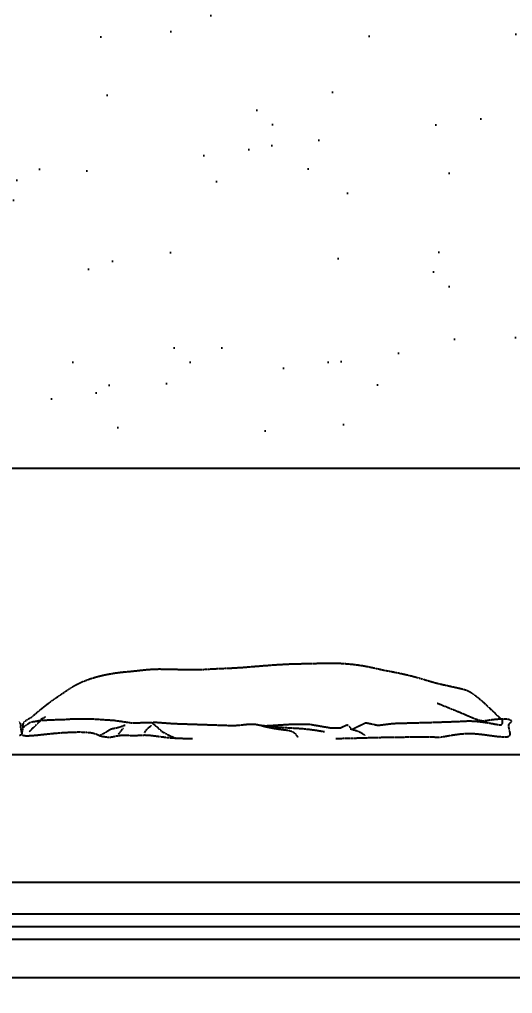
# Model space of a CAD drawing. Header units: millimetres. Extents: x 84840 to 206424, y -288515 to -124389.
# Drawn here: x 113199 to 113780, y -221755 to -220608 of the extents above; entities that cross this region are included whole.
import ezdxf

# ---------------------------------------------------------------- set-up
doc = ezdxf.new("R2010")
doc.units = ezdxf.units.MM
doc.header["$PDMODE"] = 3
doc.linetypes.add('DASHED2', pattern=[0.375, 0.25, -0.125])
doc.styles.add('Arial', font='arial.ttf')
doc.dimstyles.new('1比60', dxfattribs={"dimscale": 60, "dimtxt": 2, "dimasz": 1.25, "dimexe": 1, "dimexo": 1, "dimgap": 0.2, "dimtad": 1, "dimdec": 0, "dimrnd": 0.005, "dimzin": 0, "dimdsep": 46, "dimtxsty": 'Arial', "dimblk": 'ARCHTICK', "dimcen": 0.125, "dimdle": 1, "dimclrd": 44, "dimclre": 44, "dimclrt": 50, "dimadec": 0, "dimazin": 0, "dimtfac": 1, "dimtdec": 0, "dimtix": 1, "dimtmove": 2, "dimatfit": 3, "dimldrblk": 'DOT', "dimfxl": 4, "dimfxlon": 1, "dimtvp": 1, "dimtolj": 1, "dimtzin": 0, "dimarcsym": 0})

# ---------------------------------------------------------------- blocks, each defined once
blk = doc.blocks.new('0089')
at = {"color": 6, "linetype": 'DASHED2'}
for p, q in [((76486.5, -31516.2), (78486.5, -31516.2)), ((77902.3, -31824.7), (77906.8, -31824.4)), ((77906.8, -31824.4), (77911.4, -31824.2)), ((77911.4, -31824.2), (77915.9, -31823.9)), ((77915.9, -31823.9), (77920.3, -31823.7)), ((77920.3, -31823.7), (77924.6, -31823.5)), ((77924.6, -31823.5), (77928.8, -31823.4)), ((77928.8, -31823.4), (77932.9, -31823.3)), ((77932.9, -31823.3), (77936.9, -31823.2)), ((77936.9, -31823.2), (77940.8, -31823.1)), ((77940.8, -31823.1), (77944.5, -31823)), ((77944.5, -31823), (77948.2, -31823)), ((77948.2, -31823), (77951.7, -31822.9)), ((77951.7, -31822.9), (77955.2, -31822.8)), ((77955.2, -31822.8), (77958.5, -31822.8)), ((77958.5, -31822.8), (77961.7, -31822.7)), ((77961.7, -31822.7), (77964.9, -31822.6)), ((77964.9, -31822.6), (77967.9, -31822.5)), ((77967.9, -31822.5), (77970.9, -31822.4)), ((77970.9, -31822.4), (77973.9, -31822.3)), ((77973.9, -31822.3), (77977, -31822.2)), ((77977, -31822.2), (77980, -31822.1)), ((77980, -31822.1), (77983.2, -31822.1)), ((77983.2, -31822.1), (77986.4, -31822.1)), ((77986.4, -31822.1), (77989.7, -31822.1)), ((77989.7, -31822.1), (77993.3, -31822.1)), ((77993.3, -31822.1), (77997, -31822.2)), ((77997, -31822.2), (78000.8, -31822.4)), ((78000.8, -31822.4), (78004.8, -31822.6)), ((78004.8, -31822.6), (78008.8, -31822.9)), ((78008.8, -31822.9), (78012.9, -31823.2)), ((78012.9, -31823.2), (78017.1, -31823.5)), ((78017.1, -31823.5), (78021.3, -31824)), ((78021.3, -31824), (78025.4, -31824.4)), ((78025.4, -31824.4), (78029.5, -31824.9)), ((77633.7, -31840.5), (77638, -31839.6)), ((77638, -31839.6), (77642.2, -31838.8)), ((77642.2, -31838.8), (77646.1, -31838.2)), ((77646.1, -31838.2), (77649.9, -31837.6)), ((77649.9, -31837.6), (77653.4, -31837.1)), ((77653.4, -31837.1), (77656.9, -31836.7)), ((77656.9, -31836.7), (77660.2, -31836.3)), ((77660.2, -31836.3), (77663.3, -31836)), ((77663.3, -31836), (77666.4, -31835.7)), ((77666.4, -31835.7), (77669.5, -31835.4)), ((77669.5, -31835.4), (77672.5, -31835.2)), ((77672.5, -31835.2), (77675.4, -31834.9)), ((77675.4, -31834.9), (77678.4, -31834.6)), ((77678.4, -31834.6), (77681.4, -31834.3)), ((77681.4, -31834.3), (77684.4, -31834)), ((77684.4, -31834), (77687.3, -31833.6)), ((77687.3, -31833.6), (77690.2, -31833.3)), ((77690.2, -31833.3), (77693.1, -31833)), ((77693.1, -31833), (77695.9, -31832.7)), ((77695.9, -31832.7), (77698.6, -31832.4)), ((77698.6, -31832.4), (77701.2, -31832.2)), ((77701.2, -31832.2), (77703.8, -31832)), ((77703.8, -31832), (77706.3, -31831.8)), ((77706.3, -31831.8), (77708.7, -31831.7)), ((77708.7, -31831.7), (77711.1, -31831.6)), ((77711.1, -31831.6), (77713.5, -31831.5)), ((77713.5, -31831.5), (77716, -31831.5)), ((77716, -31831.5), (77718.6, -31831.4)), ((77718.6, -31831.4), (77721.4, -31831.5)), ((77721.4, -31831.5), (77724.4, -31831.5)), ((77724.4, -31831.5), (77727.6, -31831.5)), ((77727.6, -31831.5), (77731.2, -31831.6)), ((77731.2, -31831.6), (77735, -31831.7)), ((77735, -31831.7), (77739.1, -31831.8)), ((77739.1, -31831.8), (77743.4, -31831.9)), ((77743.4, -31831.9), (77747.8, -31832)), ((77747.8, -31832), (77752.3, -31832.1)), ((77752.3, -31832.1), (77756.7, -31832.2)), ((77756.7, -31832.2), (77761, -31832.3)), ((77761, -31832.3), (77765.2, -31832.4)), ((77765.2, -31832.4), (77769.1, -31832.4)), ((77769.1, -31832.4), (77772.7, -31832.5)), ((77772.7, -31832.5), (77776, -31832.4)), ((77776, -31832.4), (77778.9, -31832.4)), ((77778.9, -31832.4), (77781.6, -31832.3)), ((77781.6, -31832.3), (77784.2, -31832.2)), ((77784.2, -31832.2), (77786.6, -31832.1)), ((77786.6, -31832.1), (77789, -31832)), ((77789, -31832), (77791.5, -31831.8)), ((77791.5, -31831.8), (77794, -31831.7)), ((77794, -31831.7), (77796.8, -31831.5)), ((77796.8, -31831.5), (77799.8, -31831.3)), ((77799.8, -31831.3), (77803.2, -31831.2)), ((77803.2, -31831.2), (77806.8, -31831)), ((77806.8, -31831), (77810.7, -31830.8)), ((77810.7, -31830.8), (77814.7, -31830.7)), ((77814.7, -31830.7), (77818.9, -31830.5)), ((77818.9, -31830.5), (77823.3, -31830.3)), ((77823.3, -31830.3), (77827.6, -31830.1)), ((77827.6, -31830.1), (77832, -31829.9)), ((77832, -31829.9), (77836.3, -31829.6)), ((77836.3, -31829.6), (77840.6, -31829.4)), ((77840.6, -31829.4), (77844.7, -31829.1)), ((77844.7, -31829.1), (77848.7, -31828.9)), ((77848.7, -31828.9), (77852.7, -31828.6)), ((77852.7, -31828.6), (77856.5, -31828.3)), ((77856.5, -31828.3), (77860.4, -31828)), ((77860.4, -31828), (77864.3, -31827.6)), ((77864.3, -31827.6), (77868.1, -31827.3)), ((77868.1, -31827.3), (77872.1, -31827)), ((77872.1, -31827), (77876.1, -31826.7)), ((77876.1, -31826.7), (77880.2, -31826.3)), ((77880.2, -31826.3), (77884.5, -31826)), ((77884.5, -31826), (77888.8, -31825.7)), ((77888.8, -31825.7), (77893.3, -31825.3)), ((77893.3, -31825.3), (77897.8, -31825)), ((77897.8, -31825), (77902.3, -31824.7)), ((78029.5, -31824.9), (78033.5, -31825.5)), ((78033.5, -31825.5), (78037.3, -31826.1)), ((78037.3, -31826.1), (78041.1, -31826.7)), ((78041.1, -31826.7), (78044.7, -31827.4)), ((78044.7, -31827.4), (78048.2, -31828.1)), ((78048.2, -31828.1), (78051.6, -31828.8)), ((78051.6, -31828.8), (78054.9, -31829.5)), ((78054.9, -31829.5), (78058, -31830.2)), ((78058, -31830.2), (78061.1, -31830.9)), ((78061.1, -31830.9), (78063.9, -31831.6)), ((78063.9, -31831.6), (78066.7, -31832.2)), ((78066.7, -31832.2), (78069.3, -31832.7)), ((78069.3, -31832.7), (78071.8, -31833.3)), ((78071.8, -31833.3), (78074.2, -31833.8)), ((78074.2, -31833.8), (78076.6, -31834.2)), ((78076.6, -31834.2), (78078.9, -31834.7)), ((78078.9, -31834.7), (78081.2, -31835.1)), ((78081.2, -31835.1), (78083.5, -31835.5)), ((78083.5, -31835.5), (78085.8, -31836)), ((78085.8, -31836), (78088.2, -31836.4)), ((78088.2, -31836.4), (78090.7, -31836.9)), ((78090.7, -31836.9), (78093.2, -31837.4)), ((78093.2, -31837.4), (78095.9, -31838)), ((78095.9, -31838), (78098.6, -31838.6)), ((78098.6, -31838.6), (78101.4, -31839.2)), ((78101.4, -31839.2), (78104.3, -31839.9)), ((78104.3, -31839.9), (78107.3, -31840.5)), ((77588.7, -31855.6), (77592.8, -31853.5)), ((77592.8, -31853.5), (77597, -31851.6)), ((77597, -31851.6), (77601.4, -31849.8)), ((77601.4, -31849.8), (77605.9, -31848.1)), ((77605.9, -31848.1), (77610.5, -31846.5)), ((77610.5, -31846.5), (77615.2, -31845.1)), ((77615.2, -31845.1), (77619.9, -31843.7)), ((77619.9, -31843.7), (77624.6, -31842.5)), ((77624.6, -31842.5), (77629.2, -31841.4)), ((77629.2, -31841.4), (77633.7, -31840.5)), ((78107.3, -31840.5), (78110.2, -31841.3)), ((78110.2, -31841.3), (78113.3, -31842)), ((78113.3, -31842), (78116.3, -31842.8)), ((78116.3, -31842.8), (78119.4, -31843.6)), ((78119.4, -31843.6), (78122.5, -31844.5)), ((78122.5, -31844.5), (78125.6, -31845.3)), ((78125.6, -31845.3), (78128.7, -31846.2)), ((78128.7, -31846.2), (78131.8, -31847.1)), ((78131.8, -31847.1), (78134.7, -31848)), ((78134.7, -31848), (78137.7, -31848.9)), ((78137.7, -31848.9), (78140.5, -31849.7)), ((78140.5, -31849.7), (78143.2, -31850.5)), ((78143.2, -31850.5), (78145.8, -31851.3)), ((78145.8, -31851.3), (78148.2, -31852)), ((78148.2, -31852), (78150.4, -31852.6)), ((78150.4, -31852.6), (78152.6, -31853.2)), ((78152.6, -31853.2), (78154.6, -31853.7)), ((78154.6, -31853.7), (78156.6, -31854.2)), ((78156.6, -31854.2), (78158.5, -31854.7)), ((78158.5, -31854.7), (78160.4, -31855.2)), ((78160.4, -31855.2), (78162.4, -31855.6)), ((77564.3, -31871.1), (77567.4, -31868.9)), ((77567.4, -31868.9), (77570.7, -31866.7)), ((77570.7, -31866.7), (77574, -31864.4)), ((77574, -31864.4), (77577.5, -31862.2)), ((77577.5, -31862.2), (77581.1, -31859.9)), ((77581.1, -31859.9), (77584.8, -31857.7)), ((77584.8, -31857.7), (77588.7, -31855.6)), ((78162.4, -31855.6), (78164.4, -31856.1)), ((78164.4, -31856.1), (78166.6, -31856.5)), ((78166.6, -31856.5), (78168.8, -31857)), ((78168.8, -31857), (78171.3, -31857.5)), ((78171.3, -31857.5), (78173.8, -31858.1)), ((78173.8, -31858.1), (78176.5, -31858.7)), ((78176.5, -31858.7), (78179.3, -31859.3)), ((78179.3, -31859.3), (78182.1, -31859.9)), ((78182.1, -31859.9), (78185, -31860.5)), ((78185, -31860.5), (78187.9, -31861.2)), ((78187.9, -31861.2), (78190.7, -31861.9)), ((78190.7, -31861.9), (78193.6, -31862.6)), ((78193.6, -31862.6), (78196.3, -31863.3)), ((78196.3, -31863.3), (78199, -31864)), ((78199, -31864), (78201.9, -31865)), ((78201.9, -31865), (78205.1, -31866.5)), ((78205.1, -31866.5), (78208.8, -31868.7)), ((78208.8, -31868.7), (78213.3, -31871.9)), ((77540.6, -31887.9), (77545, -31884.6)), ((77545, -31884.6), (77548.8, -31881.7)), ((77548.8, -31881.7), (77552.2, -31879.3)), ((77552.2, -31879.3), (77555.4, -31877.1)), ((77555.4, -31877.1), (77558.4, -31875.1)), ((77558.4, -31875.1), (77561.3, -31873.1)), ((77561.3, -31873.1), (77564.3, -31871.1)), ((78161.4, -31888.1), (78155.1, -31885.5)), ((78213.3, -31871.9), (78218.8, -31876.2)), ((78218.8, -31876.2), (78225.6, -31882)), ((78225.6, -31882), (78233.7, -31889.4)), ((77523.1, -31902.3), (77529.8, -31896.6)), ((77529.8, -31896.6), (77535.6, -31891.9)), ((77535.6, -31891.9), (77540.6, -31887.9)), ((78167.1, -31890.4), (78161.4, -31888.1)), ((78172.1, -31892.4), (78167.1, -31890.4)), ((78176.5, -31894.2), (78172.1, -31892.4)), ((78180.5, -31895.8), (78176.5, -31894.2)), ((78184.1, -31897.3), (78180.5, -31895.8)), ((78187.3, -31898.6), (78184.1, -31897.3)), ((78190.4, -31899.8), (78187.3, -31898.6)), ((78193.3, -31901.1), (78190.4, -31899.8)), ((78196.1, -31902.2), (78193.3, -31901.1)), ((78233.7, -31889.4), (78243.5, -31898.7)), ((78243.5, -31898.7), (78255.2, -31910.2)), ((77497, -31914), (77498.5, -31915.4)), ((77498.5, -31915.4), (77499.4, -31916.8)), ((77505.4, -31915.4), (77504.5, -31916.8)), ((77506.9, -31914), (77505.4, -31915.4)), ((77509, -31912.4), (77506.9, -31914)), ((77511.7, -31910.7), (77509, -31912.4)), ((77515.3, -31909), (77511.7, -31910.7)), ((77513.1, -31916.6), (77513.6, -31916.3)), ((77513.6, -31916.3), (77514, -31916)), ((77514, -31916), (77514.5, -31915.7)), ((77514.5, -31915.7), (77514.9, -31915.5)), ((77514.9, -31915.5), (77515.4, -31915.3)), ((77515.3, -31909), (77523.1, -31902.3)), ((77515.4, -31915.3), (77515.8, -31915.1)), ((77515.8, -31915.1), (77516.3, -31914.9)), ((77516.3, -31914.9), (77516.8, -31914.7)), ((77516.8, -31914.7), (77517.3, -31914.6)), ((77517.3, -31914.6), (77517.9, -31914.4)), ((77517.9, -31914.4), (77518.6, -31914.3)), ((77518.6, -31914.3), (77519.3, -31914.2)), ((77519.3, -31914.2), (77520, -31914.1)), ((77520, -31914.1), (77520.7, -31914)), ((77520.7, -31914), (77521.4, -31913.9)), ((77521.4, -31913.9), (77522.2, -31913.8)), ((77522.2, -31913.8), (77523, -31913.6)), ((77523, -31913.6), (77523.7, -31913.5)), ((77523.7, -31913.5), (77524.5, -31913.4)), ((77524.5, -31913.4), (77525.2, -31913.3)), ((77525.2, -31913.3), (77525.9, -31913.1)), ((77525.9, -31913.1), (77526.7, -31913)), ((77526.7, -31913), (77527.4, -31912.8)), ((77527.4, -31912.8), (77528.2, -31912.7)), ((77529.6, -31914.7), (77527.7, -31916.6)), ((77528.2, -31912.7), (77529, -31912.5)), ((77529, -31912.5), (77529.8, -31912.4)), ((77531.6, -31912.7), (77529.6, -31914.7)), ((77529.8, -31912.4), (77530.7, -31912.2)), ((77530.7, -31912.2), (77531.6, -31912.1)), ((77531.6, -31912.1), (77532.6, -31912)), ((77532.6, -31912), (77533.7, -31909.1)), ((77532.6, -31912), (77555.1, -31911)), ((77533.7, -31909.1), (77536.5, -31908.3)), ((77536.5, -31908.3), (77539.4, -31906.2)), ((77555.1, -31911), (77565.3, -31911)), ((77565.3, -31911), (77577.6, -31910)), ((77577.6, -31910), (77595.9, -31910)), ((77595.9, -31910), (77616.3, -31910)), ((77616.3, -31910), (77647, -31912)), ((77647, -31912), (77675.5, -31916.1)), ((77675.5, -31916.1), (77713.3, -31915.1)), ((77707.3, -31916.4), (77709.6, -31918.2)), ((77713.3, -31915.1), (77739.8, -31917.1)), ((78021.2, -31926.1), (78042.6, -31915.8)), ((78042.6, -31915.8), (78062.3, -31919.9)), ((78101.5, -31916.5), (78110.3, -31916.2)), ((78110.3, -31916.2), (78119.6, -31916)), ((78119.6, -31916), (78129.1, -31915.7)), ((78129.1, -31915.7), (78138.7, -31915.4)), ((78138.7, -31915.4), (78148.1, -31915.2)), ((78148.1, -31915.2), (78157.1, -31914.9)), ((78157.1, -31914.9), (78165.5, -31914.6)), ((78165.5, -31914.6), (78173, -31914.4)), ((78173, -31914.4), (78179.5, -31914.1)), ((78179.5, -31914.1), (78185.1, -31913.9)), ((78185.1, -31913.9), (78189.8, -31913.7)), ((78189.8, -31913.7), (78193.8, -31913.5)), ((78193.8, -31913.5), (78197.2, -31913.3)), ((78198.9, -31903.5), (78196.1, -31902.2)), ((78197.2, -31913.3), (78200.2, -31913.2)), ((78201.7, -31904.7), (78198.9, -31903.5)), ((78200.2, -31913.2), (78202.9, -31913.1)), ((78204.5, -31905.9), (78201.7, -31904.7)), ((78202.9, -31913.1), (78205.3, -31913.1)), ((78207.2, -31907), (78204.5, -31905.9)), ((78205.3, -31913.1), (78207.7, -31913.1)), ((78209.8, -31908.2), (78207.2, -31907)), ((78207.7, -31913.1), (78210, -31913.2)), ((78212.4, -31909.2), (78209.8, -31908.2)), ((78210, -31913.2), (78212.6, -31913.3)), ((78214.9, -31910.2), (78212.4, -31909.2)), ((78212.6, -31913.3), (78215.2, -31913.5)), ((78217.2, -31911), (78214.9, -31910.2)), ((78215.2, -31913.5), (78218, -31913.7)), ((78219.4, -31911.8), (78217.2, -31911)), ((78218, -31913.7), (78220.8, -31914)), ((78221.4, -31912.4), (78219.4, -31911.8)), ((78220.8, -31914), (78223.7, -31914.3)), ((78223.3, -31912.8), (78221.4, -31912.4)), ((78225, -31913.1), (78223.3, -31912.8)), ((78223.7, -31914.3), (78226.6, -31914.7)), ((78226.5, -31913.2), (78225, -31913.1)), ((78228, -31913.3), (78226.5, -31913.2)), ((78226.6, -31914.7), (78229.5, -31915.1)), ((78229.4, -31913.2), (78228, -31913.3)), ((78230.7, -31913.1), (78229.4, -31913.2)), ((78229.5, -31915.1), (78232.3, -31915.5)), ((78232.1, -31912.9), (78230.7, -31913.1)), ((78233.4, -31912.7), (78232.1, -31912.9)), ((78232.3, -31915.5), (78235.1, -31915.9)), ((78234.8, -31912.4), (78233.4, -31912.7)), ((78236.2, -31912.2), (78234.8, -31912.4)), ((78235.1, -31915.9), (78237.8, -31916.4)), ((78237.7, -31911.9), (78236.2, -31912.2)), ((78239.3, -31911.7), (78237.7, -31911.9)), ((78237.8, -31916.4), (78240.3, -31916.9)), ((78241, -31911.5), (78239.3, -31911.7)), ((78242.7, -31911.3), (78241, -31911.5)), ((78244.4, -31911.1), (78242.7, -31911.3)), ((78246.2, -31910.9), (78244.4, -31911.1)), ((78247.9, -31910.7), (78246.2, -31910.9)), ((78249.6, -31910.6), (78247.9, -31910.7)), ((78251.3, -31910.4), (78249.6, -31910.6)), ((78252.9, -31910.3), (78251.3, -31910.4)), ((78254.4, -31910.2), (78252.9, -31910.3)), ((78255.9, -31910.2), (78254.4, -31910.2)), ((78257.3, -31910.1), (78255.9, -31910.2)), ((78257.4, -31911.6), (78257.3, -31910.1)), ((78258.7, -31910.1), (78257.3, -31910.1)), ((78257.4, -31912.9), (78257.4, -31911.6)), ((78257.5, -31914.1), (78257.4, -31912.9)), ((78257.4, -31917), (78257.5, -31916.2)), ((78257.5, -31915.2), (78257.5, -31914.1)), ((78257.5, -31916.2), (78257.5, -31915.2)), ((78260, -31910.1), (78258.7, -31910.1)), ((78261.2, -31910.1), (78260, -31910.1)), ((78262.3, -31910.2), (78261.2, -31910.1)), ((78263.4, -31910.2), (78262.3, -31910.2)), ((78264.5, -31910.3), (78263.4, -31910.2)), ((78265.5, -31910.5), (78264.5, -31910.3)), ((78266.4, -31910.7), (78265.5, -31910.5)), ((78267.3, -31910.9), (78266.4, -31910.7)), ((78268.1, -31911.1), (78267.3, -31910.9)), ((78268.9, -31911.3), (78268.1, -31911.1)), ((78269.6, -31911.6), (78268.9, -31911.3)), ((78269.2, -31916.6), (78269.6, -31916.3)), ((78270.2, -31911.8), (78269.6, -31911.6)), ((78269.6, -31916.3), (78269.9, -31915.9)), ((78269.9, -31915.9), (78270.3, -31915.6)), ((78270.7, -31912.1), (78270.2, -31911.8)), ((78270.3, -31915.6), (78270.6, -31915.2)), ((78270.6, -31915.2), (78270.9, -31914.9)), ((78271.1, -31912.4), (78270.7, -31912.1)), ((78270.9, -31914.9), (78271.2, -31914.6)), ((78271.4, -31912.7), (78271.1, -31912.4)), ((78271.2, -31914.6), (78271.5, -31914.3)), ((78271.6, -31913), (78271.4, -31912.7)), ((78271.5, -31914.3), (78271.6, -31914)), ((78271.7, -31913.3), (78271.6, -31913)), ((78271.6, -31914), (78271.7, -31913.7)), ((78271.7, -31913.7), (78271.7, -31913.3)), ((77499.4, -31916.8), (77500, -31918.1)), ((77500, -31918.1), (77500.3, -31919.3)), ((77500.3, -31919.3), (77500.4, -31920.5)), ((77500.4, -31920.5), (77500.3, -31921.6)), ((77500.3, -31921.6), (77500.3, -31922.7)), ((77500.3, -31922.7), (77500.3, -31923.8)), ((77500.3, -31923.8), (77500.4, -31924.8)), ((77500.4, -31924.8), (77500.5, -31925.8)), ((77500.5, -31925.8), (77500.7, -31926.7)), ((77500.7, -31926.7), (77500.9, -31927.7)), ((77500.9, -31927.7), (77501.1, -31928.5)), ((77501.1, -31928.5), (77501.4, -31929.4)), ((77501.4, -31929.4), (77501.6, -31930.1)), ((77501.6, -31930.1), (77501.7, -31930.9)), ((77501.7, -31930.9), (77501.9, -31931.6)), ((77501.9, -31931.6), (77501.9, -31932.2)), ((77502.2, -31930.9), (77502, -31931.6)), ((77502, -31931.6), (77502, -31932.2)), ((77502.3, -31930.1), (77502.2, -31930.9)), ((77502.5, -31929.4), (77502.3, -31930.1)), ((77502.8, -31928.5), (77502.5, -31929.4)), ((77503, -31927.7), (77502.8, -31928.5)), ((77503.2, -31926.7), (77503, -31927.7)), ((77503.4, -31925.8), (77503.2, -31926.7)), ((77503.5, -31924.8), (77503.4, -31925.8)), ((77503.6, -31919.3), (77503.5, -31920.5)), ((77503.5, -31920.5), (77503.6, -31921.6)), ((77503.6, -31923.8), (77503.5, -31924.8)), ((77503.9, -31918.1), (77503.6, -31919.3)), ((77503.6, -31921.6), (77503.6, -31922.7)), ((77503.6, -31922.7), (77503.6, -31923.8)), ((77504.5, -31916.8), (77503.9, -31918.1)), ((77505.5, -31922.5), (77506.3, -31921.8)), ((77506.3, -31921.8), (77507.2, -31921.1)), ((77507.2, -31921.1), (77508, -31920.5)), ((77508, -31920.5), (77508.7, -31919.9)), ((77508.7, -31919.9), (77509.5, -31919.3)), ((77509.5, -31919.3), (77510.1, -31918.8)), ((77510.1, -31918.8), (77510.8, -31918.3)), ((77510.8, -31918.3), (77511.4, -31917.8)), ((77511.4, -31917.8), (77512, -31917.4)), ((77512, -31917.4), (77512.6, -31917)), ((77512.6, -31917), (77513.1, -31916.6)), ((77515.4, -31928.4), (77513.7, -31930.3)), ((77517.1, -31926.6), (77515.4, -31928.4)), ((77518.8, -31924.9), (77517.1, -31926.6)), ((77520.5, -31923.3), (77518.8, -31924.9)), ((77522.2, -31921.7), (77520.5, -31923.3)), ((77524, -31920), (77522.2, -31921.7)), ((77525.8, -31918.4), (77524, -31920)), ((77527.7, -31916.6), (77525.8, -31918.4)), ((77559.6, -31931.8), (77561.2, -31931.7)), ((77561.2, -31931.7), (77562.9, -31931.6)), ((77562.9, -31931.6), (77564.5, -31931.5)), ((77564.5, -31931.5), (77566.2, -31931.4)), ((77566.2, -31931.4), (77567.9, -31931.3)), ((77567.9, -31931.3), (77569.6, -31931.2)), ((77569.6, -31931.2), (77571.4, -31931.1)), ((77571.4, -31931.1), (77573.2, -31931)), ((77573.2, -31931), (77575, -31930.9)), ((77575, -31930.9), (77576.9, -31930.8)), ((77576.9, -31930.8), (77578.7, -31930.7)), ((77578.7, -31930.7), (77580.6, -31930.7)), ((77580.6, -31930.7), (77582.4, -31930.6)), ((77582.4, -31930.6), (77584.2, -31930.5)), ((77584.2, -31930.5), (77586, -31930.5)), ((77586, -31930.5), (77587.7, -31930.5)), ((77587.7, -31930.5), (77589.4, -31930.4)), ((77589.4, -31930.4), (77591.1, -31930.4)), ((77591.1, -31930.4), (77592.7, -31930.4)), ((77592.7, -31930.4), (77594.3, -31930.4)), ((77594.3, -31930.4), (77595.8, -31930.4)), ((77595.8, -31930.4), (77597.3, -31930.5)), ((77597.3, -31930.5), (77598.8, -31930.5)), ((77598.8, -31930.5), (77600.2, -31930.5)), ((77600.2, -31930.5), (77601.5, -31930.6)), ((77601.5, -31930.6), (77602.8, -31930.7)), ((77602.8, -31930.7), (77604.1, -31930.7)), ((77604.1, -31930.7), (77605.3, -31930.8)), ((77605.3, -31930.8), (77606.5, -31931)), ((77606.5, -31931), (77607.7, -31931.1)), ((77607.7, -31931.1), (77608.8, -31931.2)), ((77608.8, -31931.2), (77609.9, -31931.4)), ((77609.9, -31931.4), (77611, -31931.5)), ((77611, -31931.5), (77612.1, -31931.7)), ((77612.1, -31931.7), (77613.2, -31931.9)), ((77631.3, -31932.3), (77632.3, -31931.8)), ((77632.3, -31931.8), (77633.2, -31931.2)), ((77633.2, -31931.2), (77634.2, -31930.6)), ((77634.2, -31930.6), (77635.1, -31930.1)), ((77635.1, -31930.1), (77635.9, -31929.5)), ((77635.9, -31929.5), (77636.7, -31929)), ((77636.7, -31929), (77637.5, -31928.5)), ((77637.5, -31928.5), (77638.3, -31928)), ((77638.3, -31928), (77639, -31927.6)), ((77639, -31927.6), (77639.7, -31927.1)), ((77639.7, -31927.1), (77640.3, -31926.7)), ((77640.3, -31926.7), (77641, -31926.4)), ((77641, -31926.4), (77641.6, -31926)), ((77641.6, -31926), (77642.3, -31925.7)), ((77642.3, -31925.7), (77642.9, -31925.5)), ((77642.9, -31925.5), (77643.5, -31925.3)), ((77643.5, -31925.3), (77644.2, -31925.1)), ((77644.2, -31925.1), (77644.8, -31925)), ((77644.8, -31925), (77645.5, -31924.8)), ((77645.5, -31924.8), (77646.2, -31924.7)), ((77646.2, -31924.7), (77646.9, -31924.6)), ((77646.9, -31924.6), (77647.7, -31924.4)), ((77647.7, -31924.4), (77648.5, -31924.3)), ((77648.5, -31924.3), (77649.4, -31924.1)), ((77649.4, -31924.1), (77650.3, -31924)), ((77650.3, -31924), (77651.3, -31923.7)), ((77651.3, -31923.7), (77652.4, -31923.5)), ((77652.4, -31923.5), (77653.6, -31923.1)), ((77653.6, -31923.1), (77655, -31922.7)), ((77654.6, -31933.6), (77659.5, -31927)), ((77655, -31922.7), (77656.5, -31922.2)), ((77656.5, -31922.2), (77658.3, -31921.7)), ((77658.3, -31921.7), (77660.2, -31921)), ((77659.5, -31927), (77662, -31923.8)), ((77660.2, -31921), (77662.4, -31920.2)), ((77662.4, -31920.2), (77664.8, -31919.3)), ((77695.5, -31931.1), (77696.5, -31929.4)), ((77696.5, -31929.4), (77697.3, -31928.1)), ((77697.3, -31928.1), (77698.1, -31927)), ((77698.1, -31927), (77698.8, -31926)), ((77698.8, -31926), (77699.5, -31925.1)), ((77699.5, -31925.1), (77700.4, -31924.3)), ((77700.4, -31924.3), (77701.4, -31923.5)), ((77701.4, -31923.5), (77702.7, -31922.5)), ((77702.7, -31922.5), (77704.2, -31921.4)), ((77704.2, -31921.4), (77706.1, -31920.1)), ((77709.6, -31918.2), (77711.6, -31919.8)), ((77711.6, -31919.8), (77713.3, -31921.2)), ((77713.3, -31921.2), (77714.8, -31922.5)), ((77714.8, -31922.5), (77716, -31923.7)), ((77716, -31923.7), (77717.1, -31924.7)), ((77717.1, -31924.7), (77718.1, -31925.6)), ((77718.1, -31925.6), (77718.9, -31926.4)), ((77718.9, -31926.4), (77719.6, -31927.1)), ((77719.6, -31927.1), (77720.3, -31927.8)), ((77720.3, -31927.8), (77720.9, -31928.3)), ((77720.9, -31928.3), (77721.5, -31928.8)), ((77721.5, -31928.8), (77722.1, -31929.2)), ((77722.1, -31929.2), (77722.6, -31929.6)), ((77722.6, -31929.6), (77723.1, -31929.9)), ((77723.1, -31929.9), (77723.7, -31930.2)), ((77723.7, -31930.2), (77724.1, -31930.5)), ((77724.1, -31930.5), (77724.6, -31930.7)), ((77724.6, -31930.7), (77725.1, -31931)), ((77725.1, -31931), (77725.5, -31931.2)), ((77725.5, -31931.2), (77726, -31931.4)), ((77726, -31931.4), (77726.4, -31931.6)), ((77726.4, -31931.6), (77726.9, -31931.9)), ((77739.8, -31917.1), (77831.7, -31920.2)), ((77831.7, -31920.2), (77841.3, -31919.9)), ((77841.3, -31919.9), (77859.8, -31917.9)), ((77859.8, -31917.9), (77868.1, -31917.9)), ((77868.1, -31917.9), (77881.9, -31920.8)), ((77879, -31920.4), (77884.4, -31921.8)), ((77884.9, -31921.1), (77879, -31920.4)), ((77881.9, -31920.8), (77930.1, -31917.9)), ((77884.4, -31921.8), (77889.6, -31922.9)), ((77890.4, -31921.7), (77884.9, -31921.1)), ((77889.6, -31922.9), (77894.4, -31923.9)), ((77895.7, -31922.3), (77890.4, -31921.7)), ((77894.4, -31923.9), (77898.9, -31924.7)), ((77900.8, -31922.7), (77895.7, -31922.3)), ((77898.9, -31924.7), (77903.1, -31925.4)), ((77905.6, -31923.1), (77900.8, -31922.7)), ((77903.1, -31925.4), (77907, -31925.9)), ((77910.2, -31923.5), (77905.6, -31923.1)), ((77907, -31925.9), (77910.6, -31926.4)), ((77914.6, -31923.8), (77910.2, -31923.5)), ((77910.6, -31926.4), (77913.8, -31926.8)), ((77913.8, -31926.8), (77916.8, -31927.2)), ((77918.9, -31924.1), (77914.6, -31923.8)), ((77916.8, -31927.2), (77919.4, -31927.5)), ((77923.1, -31924.4), (77918.9, -31924.1)), ((77919.4, -31927.5), (77921.6, -31927.9)), ((77921.6, -31927.9), (77923.7, -31928.4)), ((77927.1, -31924.6), (77923.1, -31924.4)), ((77923.7, -31928.4), (77925.4, -31928.9)), ((77925.4, -31928.9), (77927, -31929.6)), ((77927, -31929.6), (77928.5, -31930.4)), ((77931.1, -31924.8), (77927.1, -31924.6)), ((77928.5, -31930.4), (77929.9, -31931.4)), ((77929.9, -31931.4), (77931.3, -31932.7)), ((77930.1, -31917.9), (77941.4, -31917.9)), ((77935.1, -31925), (77931.1, -31924.8)), ((77939.3, -31925.3), (77935.1, -31925)), ((77943.6, -31925.6), (77939.3, -31925.3)), ((77941.4, -31917.9), (77952.8, -31917.9)), ((77948.1, -31926.1), (77943.6, -31925.6)), ((77953, -31926.6), (77948.1, -31926.1)), ((77952.8, -31917.9), (77988.9, -31924.1)), ((77958.3, -31927.3), (77953, -31926.6)), ((77964.2, -31928.1), (77958.3, -31927.3)), ((77970.6, -31929.1), (77964.2, -31928.1)), ((77977.7, -31930.4), (77970.6, -31929.1)), ((77988.9, -31924.1), (78002.4, -31924.1)), ((78002.4, -31924.1), (78013.7, -31918.9)), ((78013.7, -31918.9), (78021.2, -31926.1)), ((78018.4, -31925.3), (78020.3, -31925.9)), ((78020.3, -31925.9), (78022.1, -31926.4)), ((78022.1, -31926.4), (78023.6, -31926.9)), ((78023.6, -31926.9), (78025, -31927.3)), ((78025, -31927.3), (78026.3, -31927.7)), ((78026.3, -31927.7), (78027.4, -31928.1)), ((78027.4, -31928.1), (78028.5, -31928.4)), ((78028.5, -31928.4), (78029.4, -31928.8)), ((78029.4, -31928.8), (78030.4, -31929.2)), ((78030.4, -31929.2), (78031.3, -31929.5)), ((78031.3, -31929.5), (78032.2, -31929.9)), ((78032.2, -31929.9), (78033.2, -31930.3)), ((78033.2, -31930.3), (78034.1, -31930.7)), ((78034.1, -31930.7), (78035.1, -31931.2)), ((78035.1, -31931.2), (78036, -31931.8)), ((78036, -31931.8), (78037, -31932.4)), ((78062.3, -31919.9), (78086.2, -31916.9)), ((78086.2, -31916.9), (78097.3, -31916.6)), ((78086.2, -31916.9), (78093.4, -31916.7)), ((78093.4, -31916.7), (78101.5, -31916.5)), ((78240.3, -31916.9), (78242.7, -31917.3)), ((78242.7, -31917.3), (78244.9, -31917.8)), ((78244.9, -31917.8), (78247, -31918.2)), ((78247, -31918.2), (78248.9, -31918.5)), ((78248.9, -31918.5), (78250.7, -31918.8)), ((78250.7, -31918.8), (78252.2, -31919)), ((78252.2, -31919), (78253.6, -31919.1)), ((78253.6, -31919.1), (78254.7, -31919.1)), ((78254.7, -31919.1), (78255.6, -31918.9)), ((78255.6, -31918.9), (78256.3, -31918.7)), ((78256.3, -31918.7), (78256.9, -31918.3)), ((78256.9, -31918.3), (78257.2, -31917.7)), ((78257.2, -31917.7), (78257.4, -31917)), ((78267.5, -31920.8), (78267.6, -31920.1)), ((78267.5, -31921.5), (78267.5, -31920.8)), ((78267.6, -31922.4), (78267.5, -31921.5)), ((78267.6, -31920.1), (78267.7, -31919.4)), ((78267.8, -31923.3), (78267.6, -31922.4)), ((78267.7, -31919.4), (78267.8, -31918.8)), ((78267.8, -31918.8), (78268, -31918.3)), ((78267.9, -31924.3), (78267.8, -31923.3)), ((78268.2, -31925.3), (78267.9, -31924.3)), ((78268, -31918.3), (78268.3, -31917.9)), ((78268.4, -31926.4), (78268.2, -31925.3)), ((78268.3, -31917.9), (78268.6, -31917.4)), ((78268.7, -31927.4), (78268.4, -31926.4)), ((78268.6, -31917.4), (78268.9, -31917)), ((78268.9, -31928.5), (78268.7, -31927.4)), ((78268.9, -31917), (78269.2, -31916.6)), ((78269.2, -31929.5), (78268.9, -31928.5)), ((78269.4, -31930.6), (78269.2, -31929.5)), ((78269.6, -31931.6), (78269.4, -31930.6)), ((78269.7, -31932.5), (78269.6, -31931.6)), ((77499, -31935.8), (77498.2, -31936)), ((77499.7, -31935.6), (77499, -31935.8)), ((77500.3, -31935.3), (77499.7, -31935.6)), ((77500.8, -31935), (77500.3, -31935.3)), ((77501.2, -31934.7), (77500.8, -31935)), ((77501.5, -31934.3), (77501.2, -31934.7)), ((77501.7, -31933.8), (77501.5, -31934.3)), ((77501.9, -31933.3), (77501.7, -31933.8)), ((77501.9, -31932.2), (77502, -31932.8)), ((77502, -31932.8), (77501.9, -31933.3)), ((77502, -31932.2), (77502, -31932.8)), ((77502, -31932.8), (77502, -31933.3)), ((77502, -31933.3), (77502.2, -31933.8)), ((77502.2, -31933.8), (77502.4, -31934.3)), ((77502.4, -31934.3), (77502.7, -31934.7)), ((77502.7, -31934.7), (77503.1, -31935)), ((77503.1, -31935), (77503.6, -31935.3)), ((77503.6, -31935.3), (77504.2, -31935.6)), ((77504.2, -31935.6), (77504.9, -31935.8)), ((77504.9, -31935.8), (77505.7, -31936)), ((77505.7, -31936), (77506.7, -31936.1)), ((77506.7, -31936.1), (77507.8, -31936.2)), ((77507.8, -31936.2), (77509, -31936.3)), ((77509, -31936.3), (77510.4, -31936.3)), ((77510.4, -31936.3), (77511.9, -31936.3)), ((77511.9, -31936.3), (77513.6, -31936.2)), ((77513.6, -31936.2), (77515.5, -31936.1)), ((77515.5, -31936.1), (77517.6, -31936)), ((77517.6, -31936), (77519.9, -31935.8)), ((77519.9, -31935.8), (77522.4, -31935.6)), ((77522.4, -31935.6), (77525.1, -31935.3)), ((77525.1, -31935.3), (77527.9, -31935.1)), ((77527.9, -31935.1), (77530.8, -31934.7)), ((77530.8, -31934.7), (77533.7, -31934.4)), ((77533.7, -31934.4), (77536.6, -31934.1)), ((77536.6, -31934.1), (77539.5, -31933.8)), ((77539.5, -31933.8), (77542.4, -31933.5)), ((77542.4, -31933.5), (77545.1, -31933.2)), ((77545.1, -31933.2), (77547.6, -31932.9)), ((77547.6, -31932.9), (77550, -31932.7)), ((77550, -31932.7), (77552.1, -31932.5)), ((77552.1, -31932.5), (77554.2, -31932.3)), ((77554.2, -31932.3), (77556.1, -31932.1)), ((77556.1, -31932.1), (77557.8, -31932)), ((77557.8, -31932), (77559.6, -31931.8)), ((77613.2, -31931.9), (77614.2, -31932.2)), ((77614.2, -31932.2), (77615.2, -31932.4)), ((77615.2, -31932.4), (77616.2, -31932.7)), ((77616.2, -31932.7), (77617.2, -31932.9)), ((77617.2, -31932.9), (77618, -31933.2)), ((77618, -31933.2), (77618.9, -31933.5)), ((77618.9, -31933.5), (77619.6, -31933.8)), ((77619.6, -31933.8), (77620.3, -31934)), ((77620.3, -31934), (77620.9, -31934.3)), ((77620.9, -31934.3), (77621.5, -31934.5)), ((77621.5, -31934.5), (77621.9, -31934.8)), ((77621.9, -31934.8), (77622.3, -31935)), ((77622.3, -31935), (77622.7, -31935.2)), ((77622.7, -31935.2), (77623, -31935.5)), ((77623, -31935.5), (77623.4, -31935.7)), ((77623.4, -31935.7), (77623.8, -31935.9)), ((77623.8, -31935.9), (77624.3, -31936.1)), ((77624.3, -31936.1), (77624.9, -31936.3)), ((77624.9, -31936.3), (77625.5, -31936.5)), ((77625.5, -31936.5), (77626.3, -31936.7)), ((77626, -31934.8), (77626.8, -31934.5)), ((77626.3, -31936.7), (77627.2, -31936.9)), ((77626.8, -31934.5), (77627.6, -31934.2)), ((77627.2, -31936.9), (77628.1, -31937.1)), ((77627.6, -31934.2), (77628.5, -31933.8)), ((77628.1, -31937.1), (77629.2, -31937.3)), ((77628.5, -31933.8), (77629.4, -31933.3)), ((77629.2, -31937.3), (77630.2, -31937.5)), ((77629.4, -31933.3), (77630.4, -31932.8)), ((77630.2, -31937.5), (77631.4, -31937.6)), ((77630.4, -31932.8), (77631.3, -31932.3)), ((77631.4, -31937.6), (77632.5, -31937.8)), ((77632.5, -31937.8), (77633.6, -31938)), ((77633.6, -31938), (77634.7, -31938.1)), ((77634.7, -31938.1), (77635.7, -31938.2)), ((77635.7, -31938.2), (77636.7, -31938.3)), ((77636.7, -31938.3), (77637.7, -31938.4)), ((77637.7, -31938.4), (77638.6, -31938.4)), ((77638.6, -31938.4), (77639.5, -31938.4)), ((77639.5, -31938.4), (77640.4, -31938.4)), ((77640.4, -31938.4), (77641.2, -31938.4)), ((77641.2, -31938.4), (77642.1, -31938.3)), ((77642.1, -31938.3), (77643.1, -31938.2)), ((77643.1, -31938.2), (77644.1, -31938)), ((77644.1, -31938), (77645.1, -31937.9)), ((77645.1, -31937.9), (77646.2, -31937.6)), ((77646.2, -31937.6), (77647.4, -31937.4)), ((77647.4, -31937.4), (77648.6, -31937.1)), ((77648.6, -31937.1), (77649.9, -31936.8)), ((77649.9, -31936.8), (77651.3, -31936.5)), ((77651.3, -31936.5), (77652.8, -31936.3)), ((77652.8, -31936.3), (77654.3, -31936)), ((77654.3, -31936), (77655.9, -31935.8)), ((77655.9, -31935.8), (77657.5, -31935.6)), ((77657.5, -31935.6), (77659.2, -31935.5)), ((77659.2, -31935.5), (77661, -31935.4)), ((77661, -31935.4), (77662.8, -31935.4)), ((77662.8, -31935.4), (77664.7, -31935.4)), ((77664.7, -31935.4), (77666.5, -31935.4)), ((77666.5, -31935.4), (77668.5, -31935.5)), ((77668.5, -31935.5), (77670.4, -31935.6)), ((77670.4, -31935.6), (77672.3, -31935.7)), ((77672.3, -31935.7), (77674.3, -31935.7)), ((77674.3, -31935.7), (77676.2, -31935.8)), ((77676.2, -31935.8), (77678.1, -31935.8)), ((77678.1, -31935.8), (77680, -31935.8)), ((77680, -31935.8), (77681.8, -31935.7)), ((77681.8, -31935.7), (77683.6, -31935.7)), ((77683.6, -31935.7), (77685.4, -31935.6)), ((77685.4, -31935.6), (77687.2, -31935.5)), ((77687.2, -31935.5), (77688.9, -31935.4)), ((77688.9, -31935.4), (77690.6, -31935.3)), ((77690.6, -31935.3), (77692.3, -31935.2)), ((77692.3, -31935.2), (77694, -31935.2)), ((77694, -31935.2), (77695.6, -31935.1)), ((77695.6, -31935.1), (77697.2, -31935.2)), ((77697.2, -31935.2), (77698.8, -31935.2)), ((77698.8, -31935.2), (77700.4, -31935.3)), ((77700.4, -31935.3), (77702, -31935.4)), ((77702, -31935.4), (77703.6, -31935.6)), ((77703.6, -31935.6), (77705.1, -31935.7)), ((77705.1, -31935.7), (77706.7, -31935.9)), ((77706.7, -31935.9), (77708.2, -31936.1)), ((77708.2, -31936.1), (77709.7, -31936.3)), ((77709.7, -31936.3), (77711.3, -31936.5)), ((77711.3, -31936.5), (77712.8, -31936.7)), ((77712.8, -31936.7), (77714.3, -31936.9)), ((77714.3, -31936.9), (77715.9, -31937.1)), ((77715.9, -31937.1), (77717.4, -31937.3)), ((77717.4, -31937.3), (77719, -31937.5)), ((77719, -31937.5), (77720.6, -31937.7)), ((77720.6, -31937.7), (77722.2, -31937.9)), ((77722.2, -31937.9), (77723.9, -31938.1)), ((77723.9, -31938.1), (77725.5, -31938.3)), ((77725.5, -31938.3), (77727.3, -31938.5)), ((77726.9, -31931.9), (77727.4, -31932.2)), ((77727.3, -31938.5), (77729, -31938.7)), ((77727.4, -31932.2), (77727.9, -31932.4)), ((77727.9, -31932.4), (77728.4, -31932.7)), ((77728.4, -31932.7), (77729, -31933.1)), ((77729, -31933.1), (77729.7, -31933.4)), ((77729, -31938.7), (77730.8, -31938.9)), ((77729.7, -31933.4), (77730.4, -31933.8)), ((77730.4, -31933.8), (77731.2, -31934.3)), ((77730.8, -31938.9), (77732.7, -31939.1)), ((77731.2, -31934.3), (77732.1, -31934.8)), ((77732.1, -31934.8), (77733.1, -31935.3)), ((77732.7, -31939.1), (77734.7, -31939.3)), ((77733.1, -31935.3), (77734.2, -31935.8)), ((77734.2, -31935.8), (77735.4, -31936.4)), ((77734.7, -31939.3), (77736.8, -31939.5)), ((77735.4, -31936.4), (77736.7, -31937)), ((77736.7, -31937), (77738.1, -31937.6)), ((77736.8, -31939.5), (77739, -31939.7)), ((77738.1, -31937.6), (77739.6, -31938.2)), ((77739, -31939.7), (77741.3, -31939.8)), ((77739.6, -31938.2), (77741.2, -31938.9)), ((77741.2, -31938.9), (77743, -31939.5)), ((77741.3, -31939.8), (77743.8, -31940)), ((77743, -31939.5), (77744.9, -31940.1)), ((77743.8, -31940), (77746.5, -31940.1)), ((77746.5, -31940.1), (77749.4, -31940.2)), ((77749.4, -31940.2), (77752.4, -31940.3)), ((77752.4, -31940.3), (77755.7, -31940.4)), ((77755.7, -31940.4), (77759.1, -31940.5)), ((77759.1, -31940.5), (77762.8, -31940.5)), ((77762.8, -31940.5), (77766.6, -31940.5)), ((77766.6, -31940.5), (77770.5, -31940.5)), ((77931.3, -31932.7), (77932.7, -31934.3)), ((77932.7, -31934.3), (77934.2, -31936.2)), ((77934.2, -31936.2), (77935.8, -31938.5)), ((77995.9, -31940.5), (78000.1, -31940.5)), ((78000.1, -31940.5), (78004.4, -31940.4)), ((78004.4, -31940.4), (78008.8, -31940.3)), ((78008.8, -31940.3), (78013.4, -31940.2)), ((78013.4, -31940.2), (78018.1, -31940.1)), ((78018.1, -31940.1), (78022.9, -31940)), ((78022.9, -31940), (78027.8, -31939.9)), ((78027.8, -31939.9), (78032.7, -31939.7)), ((78032.7, -31939.7), (78037.7, -31939.6)), ((78037, -31932.4), (78038, -31933.1)), ((78037.7, -31939.6), (78042.7, -31939.4)), ((78038, -31933.1), (78039, -31933.8)), ((78039, -31933.8), (78040, -31934.7)), ((78040, -31934.7), (78041, -31935.7)), ((78042.7, -31939.4), (78047.7, -31939.3)), ((78047.7, -31939.3), (78052.6, -31939.1)), ((78052.6, -31939.1), (78057.4, -31939)), ((78057.4, -31939), (78062.2, -31938.9)), ((78062.2, -31938.9), (78066.8, -31938.8)), ((78066.8, -31938.8), (78071.3, -31938.7)), ((78071.3, -31938.7), (78075.7, -31938.6)), ((78075.7, -31938.6), (78079.9, -31938.6)), ((78079.9, -31938.6), (78083.9, -31938.6)), ((78083.9, -31938.6), (78087.8, -31938.5)), ((78087.8, -31938.5), (78091.4, -31938.5)), ((78091.4, -31938.5), (78094.9, -31938.5)), ((78094.9, -31938.5), (78098.1, -31938.4)), ((78098.1, -31938.4), (78101.2, -31938.4)), ((78101.2, -31938.4), (78104, -31938.3)), ((78104, -31938.3), (78106.6, -31938.2)), ((78106.6, -31938.2), (78109, -31938.2)), ((78109, -31938.2), (78111.4, -31938.1)), ((78111.4, -31938.1), (78113.7, -31938)), ((78113.7, -31938), (78115.9, -31938)), ((78115.9, -31938), (78118.2, -31937.9)), ((78118.2, -31937.9), (78120.6, -31937.9)), ((78120.6, -31937.9), (78123, -31937.9)), ((78123, -31937.9), (78125.7, -31937.9)), ((78125.7, -31937.9), (78128.4, -31937.9)), ((78128.4, -31937.9), (78131.4, -31937.9)), ((78131.4, -31937.9), (78134.4, -31937.9)), ((78134.4, -31937.9), (78137.4, -31938)), ((78137.4, -31938), (78140.5, -31938)), ((78140.5, -31938), (78143.4, -31938.1)), ((78143.4, -31938.1), (78146.2, -31938.2)), ((78146.2, -31938.2), (78148.9, -31938.2)), ((78148.9, -31938.2), (78151.3, -31938.3)), ((78151.3, -31938.3), (78153.4, -31938.4)), ((78153.4, -31938.4), (78155.2, -31938.4)), ((78155.2, -31938.4), (78156.7, -31938.4)), ((78156.7, -31938.4), (78158, -31938.4)), ((78158, -31938.4), (78159.2, -31938.4)), ((78159.2, -31938.4), (78160.3, -31938.3)), ((78160.3, -31938.3), (78161.5, -31938.2)), ((78161.5, -31938.2), (78162.7, -31938.1)), ((78162.7, -31938.1), (78164.1, -31937.8)), ((78164.1, -31937.8), (78165.8, -31937.5)), ((78165.8, -31937.5), (78167.8, -31937.2)), ((78167.8, -31937.2), (78170.2, -31936.7)), ((78170.2, -31936.7), (78173, -31936.2)), ((78173, -31936.2), (78176, -31935.7)), ((78176, -31935.7), (78179.3, -31935.1)), ((78179.3, -31935.1), (78182.9, -31934.6)), ((78182.9, -31934.6), (78186.6, -31934.1)), ((78186.6, -31934.1), (78190.4, -31933.6)), ((78190.4, -31933.6), (78194.4, -31933.2)), ((78194.4, -31933.2), (78198.4, -31932.9)), ((78198.4, -31932.9), (78202.4, -31932.8)), ((78202.4, -31932.8), (78206.3, -31932.7)), ((78206.3, -31932.7), (78210.2, -31932.8)), ((78210.2, -31932.8), (78214.1, -31933)), ((78214.1, -31933), (78217.9, -31933.3)), ((78217.9, -31933.3), (78221.7, -31933.7)), ((78221.7, -31933.7), (78225.3, -31934.1)), ((78225.3, -31934.1), (78228.9, -31934.5)), ((78228.9, -31934.5), (78232.5, -31935)), ((78232.5, -31935), (78235.9, -31935.5)), ((78235.9, -31935.5), (78239.3, -31936)), ((78239.3, -31936), (78242.6, -31936.4)), ((78242.6, -31936.4), (78245.7, -31936.8)), ((78245.7, -31936.8), (78248.7, -31937.2)), ((78248.7, -31937.2), (78251.6, -31937.5)), ((78251.6, -31937.5), (78254.3, -31937.7)), ((78254.3, -31937.7), (78256.9, -31937.9)), ((78256.9, -31937.9), (78259.2, -31938)), ((78259.2, -31938), (78261.3, -31938.1)), ((78261.3, -31938.1), (78263.2, -31938)), ((78263.2, -31938), (78264.8, -31937.9)), ((78264.8, -31937.9), (78266.2, -31937.6)), ((78266.2, -31937.6), (78267.2, -31937.3)), ((78267.2, -31937.3), (78268.1, -31936.8)), ((78268.1, -31936.8), (78268.8, -31936.3)), ((78268.8, -31936.3), (78269.2, -31935.7)), ((78269.2, -31935.7), (78269.5, -31935)), ((78269.5, -31935), (78269.7, -31934.2)), ((78269.7, -31933.4), (78269.7, -31932.5)), ((78269.7, -31934.2), (78269.7, -31933.4)), ((78336.5, -31966.2), (76636.5, -31966.2)), ((76486.5, -32166.2), (78486.5, -32166.2)), ((76586.5, -32166.2), (78386.5, -32166.2)), ((76486.5, -32216.2), (78486.5, -32216.2))]:
    blk.add_line(p, q, dxfattribs=at)
blk = doc.blocks.new('_ArchTick')
at = {"color": 0, "linetype": 'ByBlock', "const_width": 0.15}
blk.add_lwpolyline([(-0.5, -0.5), (0.5, 0.5)], dxfattribs=at)
blk = doc.blocks.new('*D71')
at = {"color": 44, "lineweight": -2}
for p, q in [((112439.8, -221945.9), (112439.8, -222245.9)), ((113939.8, -221945.9), (113939.8, -222245.9)), ((112379.8, -222185.9), (113999.8, -222185.9))]:
    blk.add_line(p, q, dxfattribs=at)
at = {"layer": 'Defpoints', "color": 0}
for p in [(112439.8, -221736.7), (113939.8, -221736.7), (113939.8, -222185.9)]:
    blk.add_point(p, dxfattribs=at)
at = {"color": 44, "lineweight": -2, "xscale": 75, "yscale": 75, "zscale": 75, "rotation": 180}
blk.add_blockref('_ArchTick', (112439.8, -222185.9), dxfattribs=at)
at = {"color": 44, "lineweight": -2, "xscale": 75, "yscale": 75, "zscale": 75}
blk.add_blockref('_ArchTick', (113939.8, -222185.9), dxfattribs=at)
at = {"color": 50, "insert": (113189.8, -222112.6), "char_height": 120, "attachment_point": 5, "style": 'Arial'}
blk.add_mtext('\\A1;1500', dxfattribs=at)
blk = doc.blocks.new('_Dot')
at = {"color": 0, "linetype": 'ByBlock', "lineweight": -2}
blk.add_line((-0.5, 0), (-1, 0), dxfattribs=at)
at = {"color": 0, "linetype": 'ByBlock', "const_width": 0.5}
blk.add_lwpolyline([(-0.25, 0, 1), (0.25, 0, 1)], format="xyb", close=True, dxfattribs=at)

msp = doc.modelspace()

# ---------------------------------------------------------------- hatches: boundary and pattern name
h = msp.add_hatch()
h.set_pattern_fill('AR-SAND', color=250, scale=4, style=0)
h.paths.add_polyline_path([(113939.8, -221136.7), (113939.8, -221676.7), (113972.2, -221676.7), (113972.2, -221376.7), (114087.4, -221376.7), (114087.4, -221376.7), (114136.8, -221376.7), (114136.8, -221360.7), (114173.4, -221360.7), (114173.4, -221115.6), (114103.4, -221115.6), (114143.4, -220950.3), (114223.4, -220950.3), (114263.4, -221115.6), (114193.4, -221115.6), (114193.4, -221360.7), (114229.9, -221360.7), (114229.9, -221376.7), (114281.5, -221376.7), (114281.5, -221376.7), (114452.2, -221376.7), (114452.2, -221676.7), (114489.8, -221676.7), (114489.8, -220956.7), (115588.5, -220956.7), (115588.5, -221676.7), (115734.8, -221676.7), (115734.8, -219166.7), (115714.8, -219166.7), (111829.8, -219166.7), (111829.8, -221376.7), (112439.8, -221376.7), (112439.8, -221136.7)])

# ---------------------------------------------------------------- linework, layer by layer
at = {"color": 4}
msp.add_line((113902.3, -221676.7), (112477.3, -221676.7), dxfattribs=at)
at = {"color": 8}
msp.add_line((113902.3, -221691.7), (112477.3, -221691.7), dxfattribs=at)
at = {"color": 250}
msp.add_line((111829.8, -221736.7), (116334.8, -221736.7), dxfattribs=at)

# ---------------------------------------------------------------- block references
at = {"xscale": 0.75, "yscale": 0.75, "zscale": 0.75}
msp.add_blockref('0089', (55074.9, -197499.5), dxfattribs=at)

# ---------------------------------------------------------------- dimensions: what is measured, and where the dimension line sits
at = {"color": 4}
dim = msp.add_linear_dim(base=(113939.8, -222185.9), p1=(112439.8, -221736.7), p2=(113939.8, -221736.7), dimstyle='1比60', override={"dimzin": 8}, dxfattribs=at)
dim.commit()
dim.dimension.update_dxf_attribs({"geometry": '*D71', "text_midpoint": (113189.8, -222112.6)})

doc.saveas('drawing.dxf')
